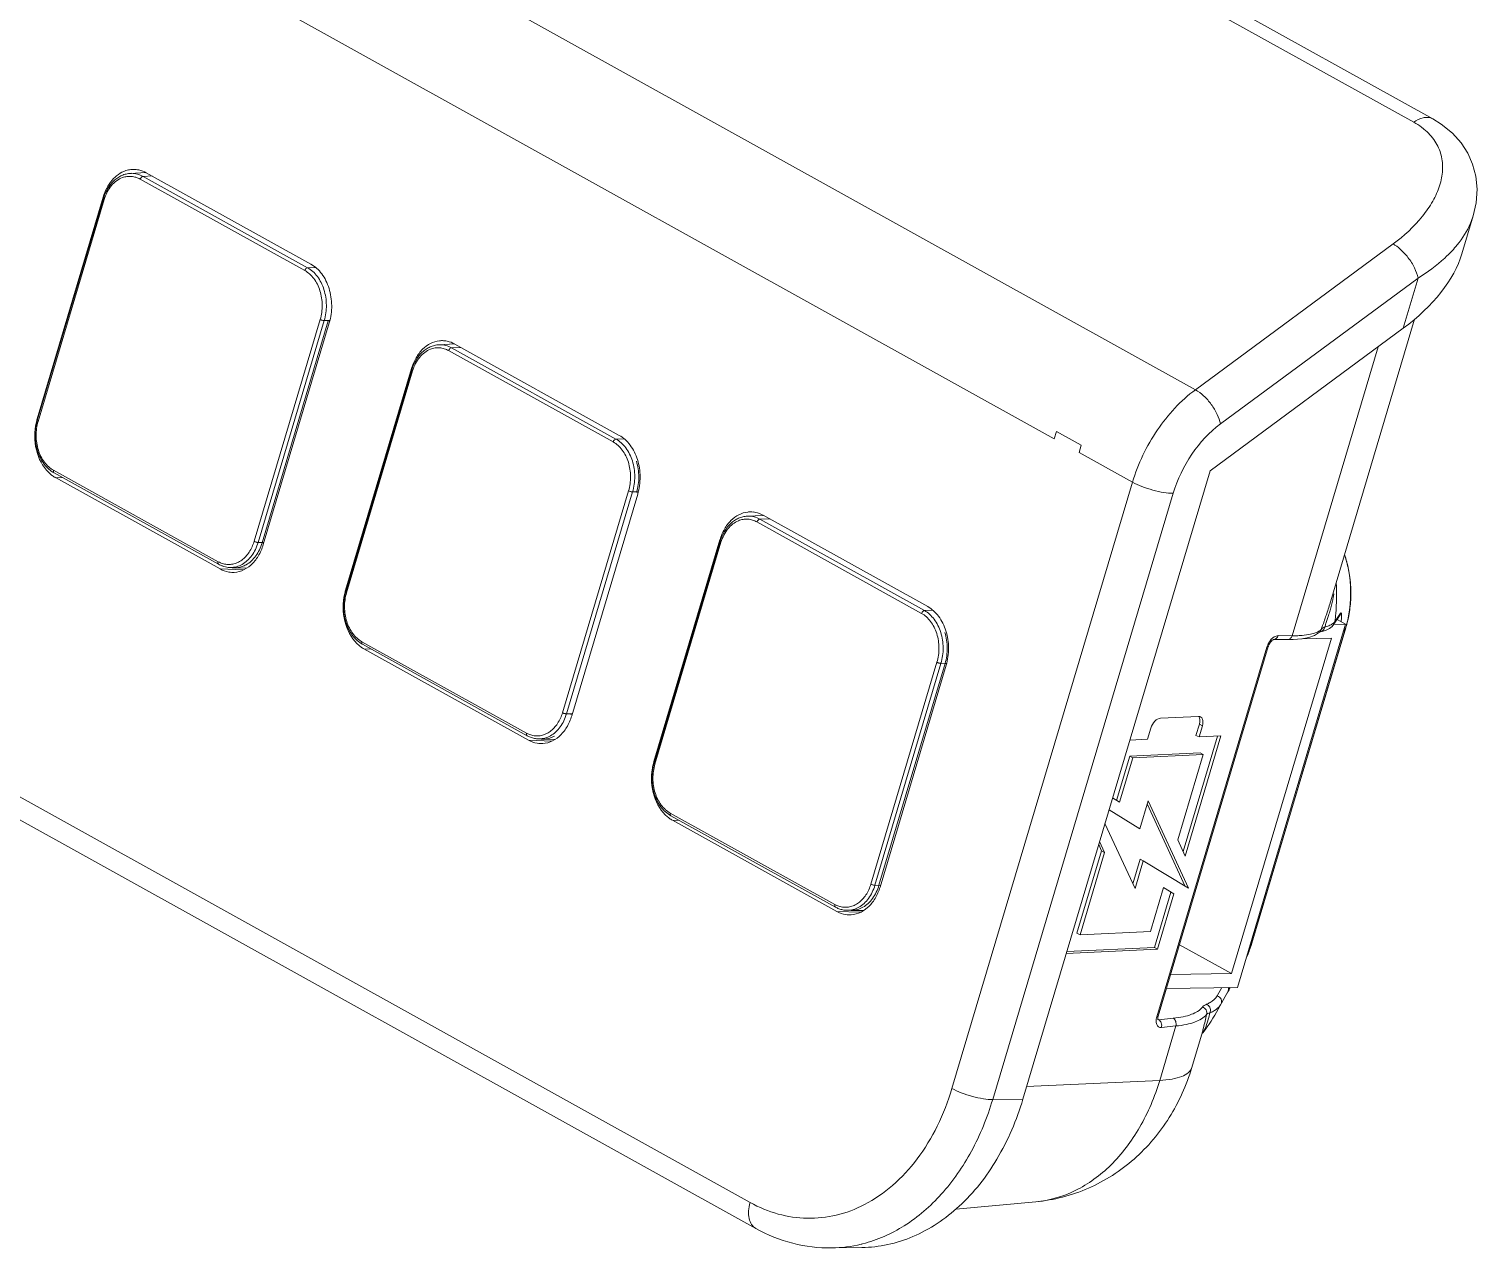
# Model space of a CAD drawing. Header units: millimetres. Extents: x -297 to 297, y -210 to 210.
# Drawn here: x 168.45 to 207.1, y -75.88 to -43.35 of the extents above; entities that cross this region are included whole.
import ezdxf

# ---------------------------------------------------------------- set-up
doc = ezdxf.new("R2010")
doc.units = ezdxf.units.MM
doc.layers.add('ASM0004_ASM_DXF_CONTINUOUS_LINE', color=7, linetype='Continuous', lineweight=18)
doc.layers.add('JCHT35K-ANJIDXF_CONTINUOUS_LINE', color=7, linetype='Continuous', lineweight=18)

msp = doc.modelspace()

# ---------------------------------------------------------------- linework, layer by layer
at = {"layer": 'ASM0004_ASM_DXF_CONTINUOUS_LINE', "color": 7, "linetype": 'Continuous'}
for p, q in [((199.587, -52.976), (121.093, -9.41)), ((121.498, -13.034), (195.82, -54.285)), ((175.639, -29.312), (205.417, -45.839)), ((205.924, -45.749), (176.145, -29.221)), ((187.701, -74.667), (116.892, -35.366)), ((117.042, -36.058), (187.851, -75.358)), ((175.972, -49.624), (171.58, -47.187)), ((170.427, -47.839), (168.664, -53.757)), ((170.427, -47.839), (170.447, -47.838)), ((206.698, -49.353), (207.002, -48.335)), ((204.863, -49.085), (199.587, -52.976)), ((205.531, -49.998), (200.254, -53.889)), ((205.531, -49.998), (205.132, -51.337)), ((174.672, -57.062), (176.436, -51.141)), ((174.702, -57.108), (176.465, -51.19)), ((176.476, -51.14), (176.436, -51.141)), ((199.977, -55.138), (205.132, -51.337)), ((203.172, -58.702), (205.439, -51.093)), ((184.205, -54.194), (179.814, -51.756)), ((204.464, -51.829), (202.166, -59.542)), ((178.66, -52.409), (176.897, -58.326)), ((178.66, -52.409), (178.681, -52.408)), ((168.682, -53.756), (168.664, -53.757)), ((195.82, -54.285), (195.879, -54.088)), ((195.879, -54.088), (196.537, -54.454)), ((196.537, -54.454), (196.479, -54.65)), ((196.479, -54.65), (197.906, -55.442)), ((194.981, -71.907), (199.977, -55.138)), ((169.156, -55.323), (169.36, -55.33)), ((169.156, -55.323), (173.548, -57.76)), ((197.906, -55.442), (193.086, -71.622)), ((182.935, -61.678), (184.698, -55.76)), ((184.71, -55.71), (184.67, -55.711)), ((194.174, -71.918), (198.994, -55.739)), ((192.439, -58.764), (188.048, -56.326)), ((174.672, -57.062), (174.702, -57.062)), ((186.894, -56.979), (185.131, -62.896)), ((186.894, -56.979), (186.914, -56.978)), ((174.174, -57.782), (173.548, -57.76)), ((174.258, -57.736), (173.927, -57.73)), ((176.916, -58.326), (176.897, -58.326)), ((203.284, -59.234), (203.437, -59.012)), ((203.31, -59.165), (203.336, -59.127)), ((203.336, -59.127), (203.463, -58.94)), ((203.597, -59.235), (203.37, -59.109)), ((200.71, -68.924), (203.597, -59.235)), ((203.599, -59.329), (201.087, -67.761)), ((203.606, -59.315), (201.093, -67.747)), ((202.876, -59.466), (202.904, -59.442)), ((202.904, -59.442), (202.904, -59.442)), ((202.928, -59.438), (202.966, -59.428)), ((203.283, -59.235), (203.284, -59.234)), ((203.283, -59.239), (203.597, -59.235)), ((203.542, -59.419), (203.599, -59.329)), ((203.599, -59.329), (203.606, -59.315)), ((177.39, -59.893), (177.584, -59.9)), ((177.39, -59.893), (181.781, -62.33)), ((201.494, -59.844), (198.555, -69.708)), ((198.593, -69.693), (201.532, -59.829)), ((203.218, -59.608), (200.551, -68.559)), ((201.679, -59.639), (201.677, -59.639)), ((202.05, -59.641), (201.677, -59.639)), ((202.166, -59.542), (201.793, -59.539)), ((202.436, -59.62), (203.218, -59.608)), ((191.139, -66.201), (192.903, -60.281)), ((192.943, -60.28), (192.903, -60.281)), ((191.169, -66.247), (192.932, -60.33)), ((182.906, -61.631), (182.936, -61.632)), ((199.671, -61.696), (198.652, -61.742)), ((198.398, -62.008), (198.309, -62.305)), ((200.173, -62.22), (199.256, -65.296)), ((199.313, -65.42), (200.268, -62.216)), ((199.691, -61.899), (199.601, -62.2)), ((199.682, -62.243), (199.601, -62.2)), ((199.682, -62.243), (199.771, -61.943)), ((200.268, -62.216), (199.682, -62.243)), ((199.691, -61.899), (199.771, -61.943)), ((182.408, -62.351), (181.781, -62.33)), ((182.492, -62.306), (182.161, -62.3)), ((198.309, -62.305), (197.836, -62.326)), ((185.149, -62.896), (185.131, -62.896)), ((197.833, -62.756), (197.482, -63.934)), ((197.562, -63.98), (197.913, -62.802)), ((199.716, -62.666), (197.833, -62.756)), ((197.913, -62.802), (197.833, -62.756)), ((197.913, -62.802), (199.794, -62.712)), ((199.794, -62.712), (199.115, -64.988)), ((199.794, -62.712), (199.716, -62.666)), ((197.377, -63.867), (197.562, -63.98)), ((198.323, -63.949), (198.102, -64.69)), ((198.299, -64.029), (199.314, -66.232)), ((199.398, -66.281), (198.323, -63.949)), ((185.624, -64.463), (185.809, -64.469)), ((185.624, -64.463), (190.015, -66.9)), ((197.172, -64.554), (197.975, -66.288)), ((198.102, -64.69), (197.282, -64.186)), ((197.081, -65.28), (196.425, -67.482)), ((196.507, -67.524), (197.162, -65.323)), ((197.005, -65.113), (197.081, -65.28)), ((197.162, -65.323), (197.03, -65.032)), ((197.162, -65.323), (197.081, -65.28)), ((199.115, -64.988), (199.313, -65.42)), ((198.115, -65.501), (197.918, -66.165)), ((197.975, -66.288), (198.195, -65.548)), ((198.195, -65.548), (198.115, -65.501)), ((198.195, -65.548), (199.398, -66.281)), ((191.139, -66.201), (191.17, -66.202)), ((198.736, -66.262), (198.385, -67.438)), ((198.931, -66.388), (198.493, -67.857)), ((198.573, -67.903), (199.012, -66.431)), ((199.012, -66.431), (198.736, -66.262)), ((199.012, -66.431), (198.931, -66.388)), ((190.725, -66.876), (190.394, -66.87)), ((190.642, -66.921), (190.015, -66.9)), ((196.507, -67.524), (196.425, -67.482)), ((198.385, -67.438), (196.507, -67.524)), ((196.139, -68.02), (198.573, -67.903)), ((198.493, -67.857), (196.154, -67.97)), ((198.573, -67.903), (198.493, -67.857)), ((200.551, -68.559), (199.161, -67.787)), ((201.087, -67.761), (201.03, -67.851)), ((201.093, -67.747), (201.087, -67.761)), ((200.551, -68.559), (198.924, -68.582)), ((198.814, -68.952), (200.71, -68.924)), ((200.171, -69.151), (200.295, -68.931)), ((200.518, -68.927), (200.197, -69.507)), ((200.452, -69.044), (200.269, -69.37)), ((200.197, -69.507), (200.269, -69.37)), ((198.583, -69.772), (198.607, -69.787)), ((198.593, -69.693), (198.593, -69.693)), ((198.607, -69.787), (198.993, -69.749)), ((199.064, -69.955), (198.632, -71.406)), ((198.678, -69.993), (199.064, -69.955)), ((199.488, -71.066), (199.773, -70.111)), ((198.632, -71.406), (195.081, -71.572)), ((194.981, -71.907), (194.174, -71.918)), ((195.326, -74.647), (193.187, -74.845)), ((189.875, -75.88), (190.683, -75.869))]:
    msp.add_line(p, q, dxfattribs=at)
for points in [[(207.001, -48.336), (207.079, -47.993), (207.104, -47.625), (207.071, -47.275), (206.987, -46.956), (206.855, -46.661), (206.678, -46.387), (206.447, -46.13), (206.145, -45.886), (205.924, -45.749)], [(202.049, -59.641), (202.2, -59.639), (202.428, -59.621), (202.613, -59.587), (202.761, -59.536), (202.876, -59.466)], [(202.897, -59.448), (202.901, -59.446), (202.922, -59.439), (202.928, -59.438)], [(202.966, -59.428), (203.075, -59.391), (203.163, -59.347), (203.233, -59.294), (203.283, -59.235)], [(201.532, -59.829), (201.534, -59.823), (201.549, -59.784), (201.569, -59.746), (201.592, -59.712), (201.616, -59.684), (201.639, -59.663), (201.658, -59.648), (201.667, -59.643)], [(201.667, -59.643), (201.673, -59.641), (201.679, -59.639)], [(198.587, -69.793), (198.586, -69.791), (198.583, -69.777), (198.582, -69.754), (198.586, -69.722), (198.593, -69.693)]]:
    msp.add_lwpolyline(points, dxfattribs=at)
for centre, radius, start, end in [((171.245, -47.772), 0.676, 96.3661, 108.2575), ((171.242, -47.755), 0.659, 93.8134, 96.3041), ((171.242, -47.753), 0.656, 84.1437, 93.8061), ((204.101, -47.101), 3.187, 317.1293, 320.8593), ((179.476, -52.325), 0.659, 93.8134, 96.3041), ((179.476, -52.322), 0.656, 84.1437, 93.8061), ((170.129, -54.19), 1.528, 164.9525, 170.5354), ((170.055, -54.171), 1.452, 163.4131, 164.9224), ((169.594, -54.553), 0.886, 230.4431, 233.7195), ((169.554, -54.609), 0.818, 233.6684, 240.8966), ((187.71, -56.895), 0.659, 93.8134, 96.3041), ((187.709, -56.892), 0.656, 84.1437, 93.8061), ((173.939, -57.097), 0.633, 259.5204, 268.9249), ((173.938, -57.142), 0.589, 269.1884, 270.1534), ((173.938, -57.137), 0.593, 270.1695, 278.448), ((178.364, -58.76), 1.53, 165.1178, 170.5334), ((178.291, -58.742), 1.454, 163.4139, 165.0908), ((197.395, -58.45), 5.958, 355.1693, 3.1253), ((196.287, -56.882), 7.173, 341.0553, 342.8355), ((197.257, -57.184), 6.158, 342.8516, 343.5217), ((197.97, -57.393), 5.415, 343.5039, 345.0055), ((197.485, -58.457), 5.868, 353.0726, 355.1601), ((203.311, -58.926), 0.153, 325.7268, 343.1706), ((203.31, -58.926), 0.154, 343.2359, 354.8114), ((201.921, -58.933), 1.57, 351.4889, 352.8441), ((200.583, -58.436), 3.146, 345.1474, 349.5009), ((200.618, -58.428), 3.116, 344.8546, 349.3584), ((202.694, -59.102), 0.372, 300.5856, 305.0517), ((202.789, -59.326), 0.163, 314.9989, 321.2527), ((180.559, -51.215), 23.826, 339.9656, 340.5294), ((203.227, -59.705), 0.439, 115.5745, 118.5984), ((202.872, -59.289), 0.166, 342.5341, 353.1497), ((193.927, -56.083), 9.665, 340.4993, 341.1147), ((200.708, -58.468), 3.017, 343.4138, 345.1319), ((200.707, -58.451), 3.025, 343.4118, 344.841), ((177.827, -59.123), 0.885, 230.4424, 233.8084), ((177.787, -59.179), 0.817, 233.7596, 240.8984), ((202.02, -60.003), 0.549, 160.4175, 163.23), ((202.03, -60.006), 0.56, 156.6783, 160.4249), ((202.007, -59.996), 0.535, 150.0665, 156.733), ((201.984, -59.984), 0.509, 142.9104, 149.9969), ((182.172, -61.67), 0.63, 262.5317, 268.9401), ((182.172, -61.711), 0.589, 269.1884, 270.1534), ((182.172, -61.71), 0.59, 270.1571, 274.8983), ((186.599, -63.33), 1.531, 165.283, 170.5314), ((186.526, -63.312), 1.456, 163.4147, 165.259), ((186.06, -63.694), 0.885, 230.4416, 233.8973), ((186.021, -63.749), 0.817, 233.8509, 240.9002), ((190.405, -66.281), 0.589, 269.1884, 270.2788), ((191.957, -64.32), 9.721, 330.9173, 331.7006), ((200.325, -68.976), 0.145, 331.6429, 343.6061), ((195.791, -67.072), 5.034, 322.582, 331.07), ((199.835, -69.538), 0.151, 333.1747, 344.4056), ((198.597, -69.742), 0.0461, 238.9914, 256.6065), ((189.82, -72.332), 3.548, 270.8895, 283.7902), ((189.806, -72.267), 3.616, 283.7686, 284.3595)]:
    msp.add_arc(centre, radius, start, end, dxfattribs=at)
for centre, major_axis, ratio, start_param, end_param in [((202.387, -49.813), (4.301, 1.586), 0.580106, 5.175495, 5.873221), ((198.575, -61.999), (0.13, 0.246), 0.580923, 0.328939, 1.90065), ((199.595, -61.952), (0.129, 0.245), 0.580923, 5.042242, 6.612124), ((199.516, -61.908), (0.128, 0.243), 0.580923, 5.042242, 5.99405)]:
    msp.add_ellipse(centre, major_axis=major_axis, ratio=ratio, start_param=start_param, end_param=end_param, dxfattribs=at)
for points, knots in [([(205.756, -45.708), (205.726, -45.709), (205.604, -45.725), (205.491, -45.785), (205.417, -45.839)], [0, 0, 0, 0, 354.752546, 1446.495187, 1446.495187, 1446.495187, 1446.495187]), ([(205.688, -46.022), (205.668, -46.006), (205.582, -45.938), (205.489, -45.879), (205.417, -45.839)], [0, 0, 0, 0, 351.98494, 1447.251921, 1447.251921, 1447.251921, 1447.251921]), ([(205.924, -45.749), (205.886, -45.728), (205.828, -45.711), (205.77, -45.708), (205.756, -45.708)], [0, 0, 0, 0, 1078.906209, 1447.65253, 1447.65253, 1447.65253, 1447.65253]), ([(204.863, -49.085), (205.152, -48.872), (205.545, -48.516), (205.93, -47.962), (206.119, -47.546), (206.203, -47.124), (206.167, -46.709), (205.995, -46.323), (205.8, -46.115), (205.688, -46.022)], [0, 0, 0, 0, 1237.650221, 1798.331581, 2317.824713, 2802.187864, 3265.195384, 3731.180948, 4231.198942, 4231.198942, 4231.198942, 4231.198942]), ([(170.427, -47.839), (170.475, -47.675), (170.62, -47.379), (170.891, -47.177), (171.033, -47.13)], [0, 0, 0, 0, 662.005466, 1238.474876, 1238.474876, 1238.474876, 1238.474876]), ([(171.309, -47.1), (171.332, -47.102), (171.427, -47.117), (171.518, -47.152), (171.58, -47.187)], [0, 0, 0, 0, 305.697616, 1242.292969, 1242.292969, 1242.292969, 1242.292969]), ([(207.001, -48.336), (206.981, -48.404), (206.879, -48.683), (206.716, -48.937), (206.573, -49.112)], [0, 0, 0, 0, 347.082568, 1465.065443, 1465.065443, 1465.065443, 1465.065443]), ([(204.863, -49.085), (204.932, -49.123), (205.077, -49.232), (205.274, -49.447), (205.439, -49.709), (205.512, -49.904), (205.531, -49.998)], [0, 0, 0, 0, 523.806634, 1205.076828, 1943.584113, 2584.833763, 2584.833763, 2584.833763, 2584.833763]), ([(206.437, -49.269), (206.375, -49.336), (206.099, -49.61), (205.783, -49.842), (205.531, -49.998)], [0, 0, 0, 0, 345.694938, 1463.959912, 1463.959912, 1463.959912, 1463.959912]), ([(175.972, -49.624), (176.085, -49.687), (176.293, -49.881), (176.482, -50.275), (176.551, -50.73), (176.509, -51.042), (176.465, -51.19)], [0, 0, 0, 0, 505.293551, 1070.393004, 1673.60032, 2276.059101, 2276.059101, 2276.059101, 2276.059101]), ([(178.66, -52.409), (178.689, -52.311), (178.766, -52.126), (178.939, -51.893), (179.155, -51.731), (179.322, -51.679), (179.403, -51.67)], [0, 0, 0, 0, 646.414021, 1247.411238, 1800.295283, 2318.460812, 2318.460812, 2318.460812, 2318.460812]), ([(179.543, -51.669), (179.566, -51.672), (179.66, -51.687), (179.751, -51.722), (179.814, -51.756)], [0, 0, 0, 0, 322.7367, 1311.536341, 1311.536341, 1311.536341, 1311.536341]), ([(199.587, -52.976), (199.19, -53.268), (198.498, -54.028), (198.053, -54.949), (197.906, -55.442)], [0, 0, 0, 0, 700.991886, 1433.530409, 1433.530409, 1433.530409, 1433.530409]), ([(200.254, -53.889), (200.237, -53.801), (200.17, -53.618), (200.017, -53.364), (199.821, -53.14), (199.666, -53.02), (199.587, -52.976)], [0, 0, 0, 0, 597.441654, 1275.008304, 1954.744499, 2557.782463, 2557.782463, 2557.782463, 2557.782463]), ([(169.03, -55.236), (168.858, -55.095), (168.608, -54.665), (168.581, -54.181), (168.622, -53.939)], [0, 0, 0, 0, 596.176056, 1256.510156, 1256.510156, 1256.510156, 1256.510156]), ([(200.254, -53.889), (199.957, -54.108), (199.437, -54.678), (199.104, -55.369), (198.994, -55.739)], [0, 0, 0, 0, 705.51516, 1442.720651, 1442.720651, 1442.720651, 1442.720651]), ([(184.205, -54.194), (184.319, -54.257), (184.526, -54.451), (184.715, -54.845), (184.784, -55.3), (184.742, -55.612), (184.698, -55.76)], [0, 0, 0, 0, 532.576023, 1128.187065, 1763.963541, 2398.951066, 2398.951066, 2398.951066, 2398.951066]), ([(184.67, -55.711), (184.709, -55.578), (184.747, -55.297), (184.704, -55.018), (184.663, -54.885)], [0, 0, 0, 0, 677.924433, 1356.996135, 1356.996135, 1356.996135, 1356.996135]), ([(197.906, -55.442), (197.987, -55.487), (198.166, -55.567), (198.447, -55.66), (198.728, -55.721), (198.911, -55.74), (198.994, -55.739)], [0, 0, 0, 0, 622.063774, 1320.045361, 1995.977818, 2555.677594, 2555.677594, 2555.677594, 2555.677594]), ([(186.894, -56.979), (186.923, -56.88), (187, -56.695), (187.173, -56.463), (187.388, -56.301), (187.555, -56.249), (187.637, -56.24)], [0, 0, 0, 0, 680.692267, 1313.559353, 1895.761907, 2441.404879, 2441.404879, 2441.404879, 2441.404879]), ([(187.776, -56.239), (187.8, -56.242), (187.894, -56.257), (187.985, -56.291), (188.048, -56.326)], [0, 0, 0, 0, 339.794868, 1380.857269, 1380.857269, 1380.857269, 1380.857269]), ([(174.702, -57.108), (174.669, -57.216), (174.583, -57.417), (174.386, -57.663), (174.138, -57.821), (173.951, -57.854), (173.862, -57.85)], [0, 0, 0, 0, 649.57915, 1247.807184, 1794.595541, 2310.567056, 2310.567056, 2310.567056, 2310.567056]), ([(174.244, -57.647), (174.294, -57.619), (174.389, -57.549), (174.508, -57.413), (174.606, -57.248), (174.653, -57.126), (174.672, -57.062)], [0, 0, 0, 0, 529.602773, 1091.682629, 1687.100424, 2311.894918, 2311.894918, 2311.894918, 2311.894918]), ([(203.567, -57.379), (203.61, -57.507), (203.748, -58.038), (203.751, -58.603), (203.676, -59.009)], [0, 0, 0, 0, 366.793628, 1482.85652, 1482.85652, 1482.85652, 1482.85652]), ([(203.681, -59.003), (203.706, -58.868), (203.773, -58.325), (203.7, -57.764), (203.568, -57.377)], [0, 0, 0, 0, 373.555442, 1485.802, 1485.802, 1485.802, 1485.802]), ([(173.862, -57.85), (173.835, -57.849), (173.726, -57.838), (173.62, -57.8), (173.548, -57.76)], [0, 0, 0, 0, 320.292631, 1301.509576, 1301.509576, 1301.509576, 1301.509576]), ([(174.025, -57.724), (174.063, -57.718), (174.139, -57.699), (174.21, -57.667), (174.244, -57.647)], [0, 0, 0, 0, 643.274934, 1303.351903, 1303.351903, 1303.351903, 1303.351903]), ([(177.263, -59.806), (177.092, -59.665), (176.842, -59.235), (176.815, -58.751), (176.855, -58.509)], [0, 0, 0, 0, 629.161664, 1326.031149, 1326.031149, 1326.031149, 1326.031149]), ([(203.022, -59.157), (203.036, -59.118), (203.088, -58.967), (203.138, -58.815), (203.172, -58.701)], [0, 0, 0, 0, 379.219188, 1484.960456, 1484.960456, 1484.960456, 1484.960456]), ([(203.282, -58.42), (203.277, -58.451), (203.254, -58.576), (203.225, -58.701), (203.2, -58.794)], [0, 0, 0, 0, 362.981883, 1484.025448, 1484.025448, 1484.025448, 1484.025448]), ([(192.439, -58.764), (192.552, -58.827), (192.76, -59.021), (192.949, -59.415), (193.018, -59.87), (192.976, -60.182), (192.932, -60.33)], [0, 0, 0, 0, 559.885495, 1186.038325, 1854.416193, 2521.964656, 2521.964656, 2521.964656, 2521.964656]), ([(203.485, -58.955), (203.484, -58.95), (203.482, -58.942), (203.477, -58.931), (203.468, -58.932), (203.465, -58.937), (203.463, -58.94)], [0, 0, 0, 0, 1032.651413, 1609.870739, 2003.058753, 2637.363609, 2637.363609, 2637.363609, 2637.363609]), ([(203.479, -59.129), (203.483, -59.094), (203.488, -59.036), (203.489, -58.977), (203.485, -58.955)], [0, 0, 0, 0, 907.311773, 1487.632071, 1487.632071, 1487.632071, 1487.632071]), ([(192.903, -60.281), (192.943, -60.148), (192.98, -59.867), (192.938, -59.588), (192.896, -59.455)], [0, 0, 0, 0, 712.589449, 1426.384831, 1426.384831, 1426.384831, 1426.384831]), ([(202.353, -59.538), (202.381, -59.537), (202.484, -59.53), (202.587, -59.517), (202.661, -59.501)], [0, 0, 0, 0, 409.307469, 1483.501877, 1483.501877, 1483.501877, 1483.501877]), ([(202.661, -59.501), (202.683, -59.497), (202.759, -59.478), (202.835, -59.451), (202.883, -59.422)], [0, 0, 0, 0, 425.272553, 1485.031627, 1485.031627, 1485.031627, 1485.031627]), ([(202.943, -59.377), (202.947, -59.372), (202.969, -59.349), (202.995, -59.331), (203.017, -59.32)], [0, 0, 0, 0, 332.281123, 1485.95343, 1485.95343, 1485.95343, 1485.95343]), ([(203.037, -59.309), (203.054, -59.305), (203.112, -59.29), (203.17, -59.269), (203.208, -59.249)], [0, 0, 0, 0, 416.560957, 1486.450224, 1486.450224, 1486.450224, 1486.450224]), ([(203.208, -59.249), (203.216, -59.245), (203.243, -59.23), (203.268, -59.211), (203.284, -59.195)], [0, 0, 0, 0, 401.896069, 1487.073822, 1487.073822, 1487.073822, 1487.073822]), ([(203.283, -59.234), (203.287, -59.228), (203.3, -59.207), (203.308, -59.183), (203.31, -59.165)], [0, 0, 0, 0, 391.632751, 1487.349624, 1487.349624, 1487.349624, 1487.349624]), ([(201.494, -59.844), (201.499, -59.844), (201.512, -59.843), (201.529, -59.838), (201.532, -59.829)], [0, 0, 0, 0, 498.131627, 1479.111786, 1479.111786, 1479.111786, 1479.111786]), ([(201.793, -59.539), (201.775, -59.54), (201.688, -59.556), (201.62, -59.622), (201.578, -59.677)], [0, 0, 0, 0, 306.825047, 1479.009054, 1479.009054, 1479.009054, 1479.009054]), ([(201.677, -59.638), (201.702, -59.638), (201.756, -59.615), (201.784, -59.566), (201.793, -59.539)], [0, 0, 0, 0, 702.562383, 1479.433874, 1479.433874, 1479.433874, 1479.433874]), ([(202.166, -59.542), (202.158, -59.569), (202.13, -59.618), (202.075, -59.641), (202.05, -59.641)], [0, 0, 0, 0, 778.173945, 1481.616883, 1481.616883, 1481.616883, 1481.616883]), ([(202.166, -59.542), (202.182, -59.542), (202.245, -59.542), (202.307, -59.54), (202.353, -59.538)], [0, 0, 0, 0, 386.16257, 1482.197645, 1482.197645, 1482.197645, 1482.197645]), ([(182.935, -61.678), (182.903, -61.786), (182.817, -61.987), (182.62, -62.233), (182.372, -62.391), (182.185, -62.423), (182.095, -62.42)], [0, 0, 0, 0, 684.247634, 1314.403508, 1890.374334, 2433.883602, 2433.883602, 2433.883602, 2433.883602]), ([(182.222, -62.298), (182.266, -62.294), (182.355, -62.276), (182.438, -62.239), (182.478, -62.217)], [0, 0, 0, 0, 676.867965, 1372.784678, 1372.784678, 1372.784678, 1372.784678]), ([(182.095, -62.42), (182.068, -62.419), (181.959, -62.408), (181.853, -62.37), (181.781, -62.33)], [0, 0, 0, 0, 337.410832, 1371.069411, 1371.069411, 1371.069411, 1371.069411]), ([(185.497, -64.376), (185.326, -64.235), (185.075, -63.805), (185.048, -63.321), (185.089, -63.079)], [0, 0, 0, 0, 662.170799, 1395.601728, 1395.601728, 1395.601728, 1395.601728]), ([(191.169, -66.247), (191.137, -66.355), (191.051, -66.557), (190.853, -66.803), (190.606, -66.961), (190.418, -66.993), (190.329, -66.99)], [0, 0, 0, 0, 718.938529, 1381.042881, 1986.215041, 2557.279863, 2557.279863, 2557.279863, 2557.279863]), ([(190.712, -66.787), (190.761, -66.759), (190.856, -66.689), (190.976, -66.553), (191.073, -66.388), (191.12, -66.265), (191.139, -66.201)], [0, 0, 0, 0, 586.113833, 1208.170204, 1867.121826, 2558.584776, 2558.584776, 2558.584776, 2558.584776]), ([(190.408, -66.87), (190.46, -66.87), (190.566, -66.855), (190.665, -66.813), (190.712, -66.787)], [0, 0, 0, 0, 710.666116, 1442.221192, 1442.221192, 1442.221192, 1442.221192]), ([(190.329, -66.99), (190.302, -66.989), (190.193, -66.978), (190.087, -66.94), (190.015, -66.9)], [0, 0, 0, 0, 354.539932, 1440.673532, 1440.673532, 1440.673532, 1440.673532]), ([(200.943, -68.145), (200.988, -68.049), (201.04, -67.917), (201.083, -67.781), (201.093, -67.747)], [0, 0, 0, 0, 1129.787323, 1510.006065, 1510.006065, 1510.006065, 1510.006065]), ([(201.087, -67.761), (201.078, -67.793), (201.038, -67.916), (200.991, -68.037), (200.951, -68.125)], [0, 0, 0, 0, 381.766802, 1510.095872, 1510.095872, 1510.095872, 1510.095872]), ([(199.885, -69.376), (199.918, -69.362), (200.028, -69.31), (200.129, -69.227), (200.171, -69.151)], [0, 0, 0, 0, 440.018242, 1510.118981, 1510.118981, 1510.118981, 1510.118981]), ([(200.269, -69.37), (200.289, -69.332), (200.29, -69.23), (200.214, -69.165), (200.171, -69.151)], [0, 0, 0, 0, 740.947861, 1511.311469, 1511.311469, 1511.311469, 1511.311469]), ([(200.462, -68.928), (200.465, -68.935), (200.472, -68.964), (200.47, -68.996), (200.464, -69.017)], [0, 0, 0, 0, 398.755543, 1511.509876, 1511.509876, 1511.509876, 1511.509876]), ([(198.993, -69.749), (199.083, -69.74), (199.25, -69.716), (199.523, -69.641), (199.705, -69.542), (199.777, -69.45)], [0, 0, 0, 0, 654.187805, 1210.482132, 2052.599085, 2052.599085, 2052.599085, 2052.599085]), ([(199.777, -69.45), (199.783, -69.443), (199.814, -69.411), (199.854, -69.389), (199.885, -69.376)], [0, 0, 0, 0, 333.841249, 1509.57702, 1509.57702, 1509.57702, 1509.57702]), ([(199.777, -69.45), (199.815, -69.463), (199.884, -69.519), (199.895, -69.608), (199.884, -69.646)], [0, 0, 0, 0, 766.340069, 1510.084124, 1510.084124, 1510.084124, 1510.084124]), ([(199.885, -69.376), (199.921, -69.391), (199.982, -69.452), (199.991, -69.539), (199.98, -69.578)], [0, 0, 0, 0, 736.881789, 1510.387082, 1510.387082, 1510.387082, 1510.387082]), ([(200.269, -69.37), (200.26, -69.387), (200.216, -69.454), (200.152, -69.506), (200.1, -69.539)], [0, 0, 0, 0, 350.947486, 1511.898082, 1511.898082, 1511.898082, 1511.898082]), ([(198.542, -69.769), (198.54, -69.783), (198.534, -69.833), (198.54, -69.886), (198.555, -69.919)], [0, 0, 0, 0, 421.511757, 1503.539764, 1503.539764, 1503.539764, 1503.539764]), ([(198.593, -69.693), (198.592, -69.695), (198.583, -69.707), (198.567, -69.708), (198.555, -69.708)], [0, 0, 0, 0, 264.250001, 1503.361227, 1503.361227, 1503.361227, 1503.361227]), ([(198.555, -69.919), (198.565, -69.943), (198.598, -69.988), (198.653, -69.996), (198.678, -69.993)], [0, 0, 0, 0, 760.956227, 1504.557845, 1504.557845, 1504.557845, 1504.557845]), ([(198.678, -69.993), (198.689, -69.955), (198.687, -69.874), (198.639, -69.805), (198.607, -69.787)], [0, 0, 0, 0, 786.741756, 1504.457772, 1504.457772, 1504.457772, 1504.457772]), ([(198.993, -69.749), (199.024, -69.767), (199.072, -69.836), (199.074, -69.917), (199.064, -69.955)], [0, 0, 0, 0, 718.71092, 1506.543263, 1506.543263, 1506.543263, 1506.543263]), ([(199.884, -69.646), (199.808, -69.742), (199.618, -69.844), (199.333, -69.922), (199.158, -69.946), (199.064, -69.955)], [0, 0, 0, 0, 841.54568, 1398.586215, 2054.134184, 2054.134184, 2054.134184, 2054.134184]), ([(199.772, -70.112), (199.783, -70.078), (199.825, -69.924), (199.858, -69.767), (199.884, -69.646)], [0, 0, 0, 0, 340.961592, 1511.765429, 1511.765429, 1511.765429, 1511.765429]), ([(199.97, -69.606), (199.957, -69.661), (199.915, -69.846), (199.852, -70.032), (199.778, -70.143)], [0, 0, 0, 0, 452.409294, 1511.325544, 1511.325544, 1511.325544, 1511.325544]), ([(199.97, -69.606), (199.961, -69.608), (199.93, -69.616), (199.9, -69.63), (199.884, -69.646)], [0, 0, 0, 0, 446.880025, 1511.124028, 1511.124028, 1511.124028, 1511.124028]), ([(199.488, -71.066), (199.349, -71.533), (198.948, -72.433), (197.999, -73.56), (196.76, -74.355), (195.807, -74.602), (195.326, -74.647)], [0, 0, 0, 0, 672.718578, 1341.265279, 2008.008651, 2674.398792, 2674.398792, 2674.398792, 2674.398792]), ([(199.488, -71.066), (199.473, -71.117), (199.397, -71.221), (199.207, -71.318), (198.945, -71.382), (198.744, -71.401), (198.632, -71.406)], [0, 0, 0, 0, 442.036063, 1006.344557, 1749.917272, 2683.191406, 2683.191406, 2683.191406, 2683.191406]), ([(198.632, -71.406), (198.502, -71.842), (198.16, -72.661), (197.392, -73.686), (196.431, -74.396), (195.689, -74.613), (195.326, -74.647)], [0, 0, 0, 0, 745.487892, 1437.430193, 2073.769826, 2670.483691, 2670.483691, 2670.483691, 2670.483691]), ([(190.749, -74.723), (191.018, -74.584), (191.538, -74.225), (192.196, -73.506), (192.729, -72.625), (192.983, -71.966), (193.086, -71.622)], [0, 0, 0, 0, 598.006412, 1233.693235, 1909.016207, 2619.278804, 2619.278804, 2619.278804, 2619.278804]), ([(194.174, -71.918), (194.091, -71.92), (193.907, -71.901), (193.627, -71.839), (193.346, -71.746), (193.167, -71.666), (193.086, -71.621)], [0, 0, 0, 0, 575.288449, 1270.097967, 1988.019005, 2627.911058, 2627.911058, 2627.911058, 2627.911058]), ([(194.981, -71.907), (194.815, -72.464), (194.373, -73.507), (193.37, -74.795), (192.298, -75.518), (191.38, -75.812), (190.914, -75.865), (190.683, -75.869)], [0, 0, 0, 0, 884.915808, 1702.368867, 2451.300249, 2808.306784, 3159.276731, 3159.276731, 3159.276731, 3159.276731]), ([(190.702, -75.769), (191.094, -75.669), (191.874, -75.322), (192.868, -74.456), (193.667, -73.296), (194.031, -72.395), (194.174, -71.918)], [0, 0, 0, 0, 590.921146, 1222.646397, 1903.656901, 2630.21184, 2630.21184, 2630.21184, 2630.21184]), ([(187.701, -74.667), (187.679, -74.739), (187.652, -74.881), (187.661, -75.084), (187.724, -75.254), (187.806, -75.333), (187.851, -75.358)], [0, 0, 0, 0, 775.941211, 1466.187745, 2061.074574, 2589.175591, 2589.175591, 2589.175591, 2589.175591]), ([(187.701, -74.667), (187.937, -74.797), (188.432, -75.004), (189.222, -75.122), (190.014, -75.034), (190.512, -74.846), (190.749, -74.723)], [0, 0, 0, 0, 662.096599, 1304.330397, 1943.945771, 2599.379928, 2599.379928, 2599.379928, 2599.379928]), ([(187.851, -75.358), (188.161, -75.53), (188.82, -75.799), (189.527, -75.885), (189.875, -75.88)], [0, 0, 0, 0, 741.100117, 1469.125461, 1469.125461, 1469.125461, 1469.125461])]:
    msp.add_open_spline(points, degree=3, knots=knots, dxfattribs=at)
for points in [[(202.908, -59.407), (202.92, -59.398), (202.932, -59.388), (202.943, -59.378)], [(202.943, -59.377), (202.937, -59.396), (202.928, -59.413), (202.916, -59.428)], [(203.031, -59.339), (203.017, -59.384), (202.974, -59.427), (202.928, -59.438)], [(203.284, -59.195), (203.293, -59.186), (203.302, -59.176), (203.31, -59.165)], [(200.038, -69.574), (200.016, -69.585), (199.993, -69.596), (199.97, -69.606)], [(200.1, -69.539), (200.08, -69.552), (200.059, -69.563), (200.038, -69.574)], [(198.555, -69.708), (198.55, -69.728), (198.545, -69.748), (198.542, -69.769)], [(198.587, -69.786), (198.593, -69.788), (198.601, -69.788), (198.607, -69.787)]]:
    msp.add_open_spline(points, degree=3, dxfattribs=at)
at = {"layer": 'JCHT35K-ANJIDXF_CONTINUOUS_LINE', "color": 7, "linetype": 'Continuous'}
for p, q in [((171.569, -47.182), (171.159, -47.202)), ((171.418, -47.357), (175.811, -49.796)), ((171.732, -47.271), (171.493, -47.283)), ((175.886, -49.721), (171.493, -47.283)), ((170.434, -47.877), (168.67, -53.798)), ((168.692, -53.821), (170.457, -47.9)), ((175.886, -49.721), (176.102, -49.715)), ((176.222, -51.101), (174.458, -57.021)), ((174.566, -57.051), (176.329, -51.131)), ((176.479, -51.126), (176.329, -51.131)), ((179.812, -51.755), (179.391, -51.776)), ((179.65, -51.931), (184.043, -54.37)), ((179.973, -51.845), (179.725, -51.857)), ((184.118, -54.295), (179.725, -51.857)), ((178.666, -52.451), (176.902, -58.372)), ((176.925, -58.395), (178.689, -52.474)), ((184.118, -54.295), (184.34, -54.289)), ((173.496, -57.565), (169.103, -55.127)), ((169.118, -55.196), (173.511, -57.634)), ((184.454, -55.675), (182.69, -61.595)), ((182.798, -61.625), (184.562, -55.705)), ((184.712, -55.7), (184.562, -55.705)), ((188.048, -56.329), (187.624, -56.35)), ((188.213, -56.418), (187.957, -56.431)), ((192.351, -58.869), (187.957, -56.431)), ((187.882, -56.505), (192.276, -58.944)), ((174.566, -57.051), (174.703, -57.054)), ((186.898, -57.025), (185.134, -62.946)), ((185.157, -62.969), (186.921, -57.048)), ((173.927, -57.721), (173.821, -57.719)), ((192.351, -58.869), (192.578, -58.863)), ((181.729, -62.139), (177.335, -59.701)), ((177.35, -59.77), (181.744, -62.208)), ((192.686, -60.249), (190.923, -66.169)), ((191.03, -66.199), (192.794, -60.279)), ((192.945, -60.274), (192.794, -60.279)), ((182.798, -61.625), (182.936, -61.628)), ((182.161, -62.295), (182.053, -62.293)), ((189.961, -66.713), (185.568, -64.275)), ((185.583, -64.344), (189.976, -66.782)), ((191.03, -66.199), (191.17, -66.202)), ((190.394, -66.869), (190.285, -66.867))]:
    msp.add_line(p, q, dxfattribs=at)
for centre, radius, start, end in [((171.188, -47.792), 0.59, 90.1567, 92.4659), ((179.42, -52.366), 0.59, 90.1567, 92.4659), ((169.133, -55.169), 0.0306, 234.9183, 241.0633), ((187.652, -56.94), 0.59, 90.1567, 92.4659), ((173.852, -57.022), 0.701, 240.8874, 249.2954), ((173.844, -57.044), 0.677, 249.3211, 250.0637), ((173.832, -57.131), 0.589, 269.1884, 270.1534), ((177.365, -59.743), 0.0306, 234.9183, 241.0633), ((182.085, -61.596), 0.701, 240.8881, 249.2596), ((182.064, -61.705), 0.589, 269.1884, 270.1534), ((185.598, -64.317), 0.0306, 234.9183, 241.0633), ((190.317, -66.17), 0.701, 240.8888, 249.2239), ((190.247, -66.219), 0.57, 254.1152, 255.0931), ((190.296, -66.279), 0.589, 269.1884, 270.1534)]:
    msp.add_arc(centre, radius, start, end, dxfattribs=at)
for points, knots in [([(170.434, -47.877), (170.461, -47.785), (170.534, -47.611), (170.677, -47.427), (170.813, -47.317), (170.923, -47.256), (171.039, -47.216), (171.12, -47.204), (171.16, -47.202)], [0, 0, 0, 0, 863.145616, 1671.51413, 2056.107542, 2429.164356, 2793.679857, 3153.369108, 3153.369108, 3153.369108, 3153.369108]), ([(170.944, -47.316), (170.889, -47.336), (170.779, -47.396), (170.641, -47.529), (170.529, -47.7), (170.477, -47.831), (170.457, -47.9)], [0, 0, 0, 0, 496.572811, 1026.683039, 1594.561673, 2196.728041, 2196.728041, 2196.728041, 2196.728041]), ([(171.418, -47.357), (171.381, -47.337), (171.305, -47.304), (171.184, -47.28), (171.062, -47.282), (170.982, -47.302), (170.944, -47.316)], [0, 0, 0, 0, 563.672788, 1111.142568, 1653.08486, 2201.417169, 2201.417169, 2201.417169, 2201.417169]), ([(171.493, -47.283), (171.445, -47.256), (171.346, -47.215), (171.239, -47.201), (171.186, -47.201)], [0, 0, 0, 0, 630.746211, 1242.123177, 1242.123177, 1242.123177, 1242.123177]), ([(171.418, -47.357), (171.421, -47.348), (171.429, -47.329), (171.451, -47.299), (171.476, -47.283), (171.493, -47.283)], [0, 0, 0, 0, 471.377974, 937.519326, 1699.112183, 1699.112183, 1699.112183, 1699.112183]), ([(170.434, -47.877), (170.433, -47.88), (170.438, -47.888), (170.446, -47.894), (170.453, -47.898), (170.457, -47.9)], [0, 0, 0, 0, 572.450333, 1067.07184, 1693.675477, 1693.675477, 1693.675477, 1693.675477]), ([(175.886, -49.721), (175.87, -49.722), (175.844, -49.738), (175.822, -49.767), (175.814, -49.786), (175.811, -49.796)], [0, 0, 0, 0, 783.921753, 1263.720997, 1748.904647, 1748.904647, 1748.904647, 1748.904647]), ([(176.222, -51.101), (176.24, -51.04), (176.267, -50.913), (176.284, -50.655), (176.245, -50.397), (176.152, -50.163), (176.059, -50.011), (175.946, -49.886), (175.857, -49.821), (175.811, -49.796)], [0, 0, 0, 0, 490.233435, 989.397947, 1977.612541, 2453.058366, 2906.636334, 3335.100832, 3738.787896, 3738.787896, 3738.787896, 3738.787896]), ([(176.322, -50.304), (176.302, -50.24), (176.253, -50.118), (176.153, -49.954), (176.032, -49.818), (175.936, -49.749), (175.886, -49.721)], [0, 0, 0, 0, 614.235946, 1200.117976, 1753.409363, 2274.523991, 2274.523991, 2274.523991, 2274.523991]), ([(176.329, -51.131), (176.369, -50.997), (176.407, -50.717), (176.364, -50.437), (176.322, -50.304)], [0, 0, 0, 0, 642.946407, 1286.98089, 1286.98089, 1286.98089, 1286.98089]), ([(176.222, -51.101), (176.23, -51.105), (176.247, -51.113), (176.275, -51.123), (176.303, -51.129), (176.321, -51.131), (176.329, -51.131)], [0, 0, 0, 0, 554.200099, 1176.334346, 1780.753396, 2285.028688, 2285.028688, 2285.028688, 2285.028688]), ([(178.666, -52.451), (178.694, -52.359), (178.767, -52.185), (178.909, -52.001), (179.046, -51.891), (179.155, -51.83), (179.271, -51.79), (179.352, -51.778), (179.392, -51.776)], [0, 0, 0, 0, 911.425106, 1765.009188, 2171.114583, 2565.038088, 2949.942527, 3329.750763, 3329.750763, 3329.750763, 3329.750763]), ([(179.725, -51.857), (179.678, -51.83), (179.578, -51.789), (179.471, -51.775), (179.419, -51.775)], [0, 0, 0, 0, 665.91469, 1311.380166, 1311.380166, 1311.380166, 1311.380166]), ([(179.166, -51.894), (179.111, -51.915), (179.005, -51.976), (178.869, -52.108), (178.76, -52.277), (178.709, -52.406), (178.689, -52.474)], [0, 0, 0, 0, 525.039711, 1085.285824, 1684.701682, 2319.556857, 2319.556857, 2319.556857, 2319.556857]), ([(179.65, -51.931), (179.613, -51.911), (179.535, -51.877), (179.411, -51.853), (179.286, -51.857), (179.205, -51.879), (179.166, -51.894)], [0, 0, 0, 0, 594.740936, 1172.211681, 1744.308348, 2324.145778, 2324.145778, 2324.145778, 2324.145778]), ([(179.65, -51.931), (179.653, -51.922), (179.661, -51.903), (179.683, -51.873), (179.709, -51.857), (179.725, -51.857)], [0, 0, 0, 0, 497.34122, 989.157387, 1792.698369, 1792.698369, 1792.698369, 1792.698369]), ([(178.666, -52.451), (178.665, -52.454), (178.67, -52.462), (178.679, -52.468), (178.685, -52.472), (178.689, -52.474)], [0, 0, 0, 0, 604.096364, 1126.061392, 1787.304747, 1787.304747, 1787.304747, 1787.304747]), ([(169.118, -55.196), (169.067, -55.168), (168.97, -55.097), (168.847, -54.961), (168.746, -54.797), (168.646, -54.548), (168.593, -54.206), (168.63, -53.929), (168.67, -53.798)], [0, 0, 0, 0, 355.126379, 727.282539, 1117.379062, 1523.581803, 2363.92443, 3203.368751, 3203.368751, 3203.368751, 3203.368751]), ([(168.692, -53.821), (168.674, -53.883), (168.647, -54.01), (168.63, -54.268), (168.669, -54.526), (168.762, -54.759), (168.855, -54.911), (168.968, -55.037), (169.057, -55.101), (169.103, -55.127)], [0, 0, 0, 0, 478.804415, 966.33167, 1931.507288, 2395.868575, 2838.871771, 3257.346964, 3651.622536, 3651.622536, 3651.622536, 3651.622536]), ([(168.692, -53.821), (168.689, -53.819), (168.682, -53.815), (168.674, -53.809), (168.669, -53.801), (168.67, -53.798)], [0, 0, 0, 0, 627.618259, 1124.804257, 1710.052139, 1710.052139, 1710.052139, 1710.052139]), ([(184.118, -54.295), (184.102, -54.296), (184.077, -54.312), (184.055, -54.341), (184.046, -54.36), (184.043, -54.37)], [0, 0, 0, 0, 825.896907, 1331.38704, 1842.549887, 1842.549887, 1842.549887, 1842.549887]), ([(184.454, -55.675), (184.472, -55.614), (184.5, -55.487), (184.516, -55.229), (184.477, -54.971), (184.384, -54.737), (184.291, -54.585), (184.178, -54.46), (184.09, -54.395), (184.043, -54.37)], [0, 0, 0, 0, 516.571751, 1042.554411, 2083.861891, 2584.851552, 3062.798482, 3514.282694, 3939.658277, 3939.658277, 3939.658277, 3939.658277]), ([(184.555, -54.878), (184.535, -54.814), (184.486, -54.692), (184.386, -54.528), (184.264, -54.392), (184.168, -54.323), (184.118, -54.295)], [0, 0, 0, 0, 647.421593, 1264.957379, 1848.14173, 2397.410891, 2397.410891, 2397.410891, 2397.410891]), ([(184.562, -55.705), (184.601, -55.571), (184.639, -55.291), (184.597, -55.011), (184.555, -54.878)], [0, 0, 0, 0, 677.58291, 1356.312511, 1356.312511, 1356.312511, 1356.312511]), ([(169.115, -55.194), (169.111, -55.191), (169.104, -55.183), (169.099, -55.166), (169.098, -55.147), (169.101, -55.133), (169.103, -55.127)], [0, 0, 0, 0, 458.450832, 976.84885, 1573.930607, 2238.063405, 2238.063405, 2238.063405, 2238.063405]), ([(184.454, -55.675), (184.462, -55.679), (184.48, -55.687), (184.508, -55.697), (184.535, -55.703), (184.554, -55.705), (184.562, -55.705)], [0, 0, 0, 0, 584.019302, 1239.628006, 1876.568332, 2407.976581, 2407.976581, 2407.976581, 2407.976581]), ([(186.898, -57.025), (186.926, -56.933), (186.999, -56.759), (187.142, -56.575), (187.278, -56.465), (187.388, -56.404), (187.504, -56.364), (187.584, -56.352), (187.624, -56.35)], [0, 0, 0, 0, 959.757275, 1858.606262, 2286.247113, 2701.060077, 3106.375701, 3506.324874, 3506.324874, 3506.324874, 3506.324874]), ([(187.882, -56.505), (187.844, -56.484), (187.765, -56.45), (187.638, -56.426), (187.51, -56.433), (187.427, -56.456), (187.388, -56.472)], [0, 0, 0, 0, 625.773267, 1233.206711, 1835.494998, 2447.011512, 2447.011512, 2447.011512, 2447.011512]), ([(187.957, -56.431), (187.91, -56.404), (187.81, -56.363), (187.703, -56.349), (187.651, -56.349)], [0, 0, 0, 0, 701.122522, 1380.714652, 1380.714652, 1380.714652, 1380.714652]), ([(187.882, -56.505), (187.885, -56.496), (187.894, -56.477), (187.916, -56.448), (187.941, -56.431), (187.957, -56.431)], [0, 0, 0, 0, 523.334226, 1040.854638, 1886.39183, 1886.39183, 1886.39183, 1886.39183]), ([(187.388, -56.472), (187.334, -56.494), (187.23, -56.555), (187.098, -56.687), (186.991, -56.854), (186.941, -56.981), (186.921, -57.048)], [0, 0, 0, 0, 553.641205, 1144.101273, 1775.053253, 2442.521074, 2442.521074, 2442.521074, 2442.521074]), ([(173.636, -57.622), (173.677, -57.632), (173.762, -57.645), (173.89, -57.634), (174.015, -57.593), (174.132, -57.524), (174.238, -57.428), (174.363, -57.268), (174.427, -57.123), (174.458, -57.021)], [0, 0, 0, 0, 428.622203, 855.246962, 1290.058973, 1741.771961, 2216.331526, 2716.373688, 3785.620679, 3785.620679, 3785.620679, 3785.620679]), ([(174.138, -57.637), (174.187, -57.609), (174.282, -57.539), (174.402, -57.402), (174.5, -57.237), (174.547, -57.115), (174.566, -57.051)], [0, 0, 0, 0, 529.321781, 1091.103414, 1686.205296, 2310.668292, 2310.668292, 2310.668292, 2310.668292]), ([(174.566, -57.051), (174.557, -57.051), (174.539, -57.049), (174.511, -57.043), (174.484, -57.034), (174.466, -57.026), (174.458, -57.021)], [0, 0, 0, 0, 509.865276, 1121.027164, 1750.12552, 2310.44101, 2310.44101, 2310.44101, 2310.44101]), ([(186.898, -57.025), (186.897, -57.028), (186.903, -57.036), (186.911, -57.042), (186.918, -57.046), (186.921, -57.048)], [0, 0, 0, 0, 635.777336, 1185.116075, 1881.037394, 1881.037394, 1881.037394, 1881.037394]), ([(173.496, -57.565), (173.494, -57.572), (173.491, -57.586), (173.492, -57.607), (173.499, -57.624), (173.507, -57.632), (173.511, -57.634)], [0, 0, 0, 0, 689.918754, 1304.626591, 1833.570174, 2303.697833, 2303.697833, 2303.697833, 2303.697833]), ([(173.496, -57.565), (173.508, -57.571), (173.552, -57.594), (173.6, -57.612), (173.636, -57.622)], [0, 0, 0, 0, 330.234554, 1299.424347, 1299.424347, 1299.424347, 1299.424347]), ([(173.821, -57.719), (173.803, -57.719), (173.733, -57.715), (173.663, -57.699), (173.613, -57.68)], [0, 0, 0, 0, 323.606802, 1301.078265, 1301.078265, 1301.078265, 1301.078265]), ([(173.833, -57.719), (173.886, -57.719), (173.992, -57.705), (174.091, -57.663), (174.138, -57.637)], [0, 0, 0, 0, 641.750248, 1302.371124, 1302.371124, 1302.371124, 1302.371124]), ([(177.351, -59.77), (177.3, -59.742), (177.202, -59.671), (177.079, -59.535), (176.978, -59.371), (176.878, -59.122), (176.826, -58.78), (176.863, -58.503), (176.902, -58.372)], [0, 0, 0, 0, 374.75329, 767.477554, 1179.133697, 1607.786207, 2494.572386, 3380.410612, 3380.410612, 3380.410612, 3380.410612]), ([(176.925, -58.395), (176.921, -58.393), (176.915, -58.389), (176.906, -58.383), (176.901, -58.375), (176.902, -58.372)], [0, 0, 0, 0, 662.091128, 1186.585807, 1803.979303, 1803.979303, 1803.979303, 1803.979303]), ([(176.925, -58.395), (176.907, -58.457), (176.879, -58.584), (176.863, -58.842), (176.902, -59.1), (176.995, -59.333), (177.088, -59.485), (177.2, -59.611), (177.289, -59.675), (177.335, -59.701)], [0, 0, 0, 0, 505.220282, 1019.644647, 2038.069463, 2528.049782, 2995.493676, 3437.056344, 3853.084287, 3853.084287, 3853.084287, 3853.084287]), ([(192.351, -58.869), (192.334, -58.87), (192.309, -58.886), (192.287, -58.915), (192.279, -58.934), (192.276, -58.944)], [0, 0, 0, 0, 867.916398, 1399.124557, 1936.294044, 1936.294044, 1936.294044, 1936.294044]), ([(192.686, -60.249), (192.705, -60.188), (192.732, -60.061), (192.748, -59.803), (192.71, -59.545), (192.616, -59.311), (192.524, -59.159), (192.411, -59.034), (192.322, -58.969), (192.276, -58.944)], [0, 0, 0, 0, 542.936323, 1095.763865, 2190.21716, 2716.776121, 3219.116306, 3693.64318, 4140.728903, 4140.728903, 4140.728903, 4140.728903]), ([(192.787, -59.452), (192.767, -59.388), (192.718, -59.266), (192.618, -59.102), (192.496, -58.966), (192.4, -58.897), (192.351, -58.869)], [0, 0, 0, 0, 680.640827, 1329.862406, 1942.969975, 2520.422165, 2520.422165, 2520.422165, 2520.422165]), ([(192.794, -60.279), (192.834, -60.145), (192.871, -59.865), (192.829, -59.585), (192.787, -59.452)], [0, 0, 0, 0, 712.25335, 1425.712066, 1425.712066, 1425.712066, 1425.712066]), ([(177.348, -59.768), (177.344, -59.765), (177.336, -59.757), (177.331, -59.74), (177.331, -59.721), (177.333, -59.707), (177.335, -59.701)], [0, 0, 0, 0, 483.706727, 1030.663109, 1660.63789, 2361.357529, 2361.357529, 2361.357529, 2361.357529]), ([(192.686, -60.249), (192.694, -60.253), (192.712, -60.261), (192.74, -60.271), (192.768, -60.277), (192.786, -60.279), (192.794, -60.279)], [0, 0, 0, 0, 613.867121, 1302.982406, 1972.475217, 2531.042461, 2531.042461, 2531.042461, 2531.042461]), ([(181.868, -62.196), (181.909, -62.207), (181.994, -62.219), (182.123, -62.208), (182.247, -62.167), (182.364, -62.098), (182.47, -62.002), (182.595, -61.842), (182.66, -61.697), (182.69, -61.595)], [0, 0, 0, 0, 451.443708, 900.783618, 1358.746703, 1834.510638, 2334.337589, 2861.003931, 3987.181769, 3987.181769, 3987.181769, 3987.181769]), ([(182.37, -62.211), (182.42, -62.183), (182.514, -62.113), (182.634, -61.976), (182.732, -61.811), (182.779, -61.689), (182.798, -61.625)], [0, 0, 0, 0, 557.572552, 1149.337392, 1776.200837, 2433.992447, 2433.992447, 2433.992447, 2433.992447]), ([(182.798, -61.625), (182.79, -61.625), (182.772, -61.623), (182.744, -61.617), (182.716, -61.608), (182.698, -61.6), (182.69, -61.595)], [0, 0, 0, 0, 537.074577, 1180.851529, 1843.52214, 2433.739241, 2433.739241, 2433.739241, 2433.739241]), ([(181.729, -62.139), (181.727, -62.146), (181.724, -62.16), (181.725, -62.181), (181.731, -62.198), (181.739, -62.206), (181.744, -62.208)], [0, 0, 0, 0, 726.857566, 1374.477361, 1931.741015, 2427.039693, 2427.039693, 2427.039693, 2427.039693]), ([(181.729, -62.139), (181.74, -62.145), (181.785, -62.168), (181.832, -62.186), (181.868, -62.196)], [0, 0, 0, 0, 347.913979, 1368.99028, 1368.99028, 1368.99028, 1368.99028]), ([(182.066, -62.294), (182.118, -62.293), (182.224, -62.279), (182.323, -62.237), (182.37, -62.211)], [0, 0, 0, 0, 676.029149, 1371.936896, 1371.936896, 1371.936896, 1371.936896]), ([(182.053, -62.293), (182.016, -62.293), (181.943, -62.285), (181.871, -62.264), (181.837, -62.251)], [0, 0, 0, 0, 681.27254, 1370.336076, 1370.336076, 1370.336076, 1370.336076]), ([(185.583, -64.344), (185.532, -64.316), (185.435, -64.245), (185.311, -64.109), (185.211, -63.945), (185.11, -63.696), (185.058, -63.354), (185.095, -63.077), (185.134, -62.946)], [0, 0, 0, 0, 394.39408, 807.700991, 1240.932001, 1692.050155, 2625.312727, 3557.577664, 3557.577664, 3557.577664, 3557.577664]), ([(185.157, -62.969), (185.139, -63.031), (185.112, -63.158), (185.095, -63.416), (185.134, -63.674), (185.227, -63.907), (185.32, -64.059), (185.433, -64.185), (185.522, -64.249), (185.568, -64.275)], [0, 0, 0, 0, 531.655404, 1072.996485, 2144.709311, 2660.327338, 3152.229743, 3616.896715, 4054.692884, 4054.692884, 4054.692884, 4054.692884]), ([(185.157, -62.969), (185.154, -62.967), (185.147, -62.963), (185.139, -62.957), (185.133, -62.949), (185.134, -62.946)], [0, 0, 0, 0, 696.590994, 1248.415743, 1897.980026, 1897.980026, 1897.980026, 1897.980026]), ([(185.58, -64.342), (185.576, -64.339), (185.569, -64.331), (185.564, -64.314), (185.563, -64.295), (185.566, -64.281), (185.568, -64.275)], [0, 0, 0, 0, 508.980325, 1084.515091, 1747.405952, 2484.738081, 2484.738081, 2484.738081, 2484.738081]), ([(190.101, -66.77), (190.142, -66.781), (190.226, -66.793), (190.355, -66.782), (190.48, -66.741), (190.597, -66.672), (190.703, -66.576), (190.828, -66.416), (190.892, -66.271), (190.923, -66.169)], [0, 0, 0, 0, 474.280236, 946.350254, 1427.479653, 1927.310369, 2452.421342, 3005.72939, 4188.875554, 4188.875554, 4188.875554, 4188.875554]), ([(190.603, -66.785), (190.652, -66.757), (190.747, -66.687), (190.867, -66.55), (190.964, -66.385), (191.011, -66.263), (191.03, -66.199)], [0, 0, 0, 0, 585.841911, 1207.609685, 1866.255591, 2557.397744, 2557.397744, 2557.397744, 2557.397744]), ([(191.03, -66.199), (191.022, -66.199), (191.004, -66.197), (190.976, -66.191), (190.948, -66.182), (190.931, -66.174), (190.923, -66.169)], [0, 0, 0, 0, 564.302325, 1240.71645, 1936.982076, 2557.12106, 2557.12106, 2557.12106, 2557.12106]), ([(189.961, -66.713), (189.959, -66.72), (189.956, -66.734), (189.957, -66.755), (189.963, -66.772), (189.972, -66.78), (189.976, -66.782)], [0, 0, 0, 0, 763.820232, 1444.373238, 2029.97525, 2550.4612, 2550.4612, 2550.4612, 2550.4612]), ([(189.961, -66.713), (189.972, -66.719), (190.013, -66.74), (190.057, -66.757), (190.091, -66.767)], [0, 0, 0, 0, 365.219398, 1438.581364, 1438.581364, 1438.581364, 1438.581364]), ([(190.285, -66.867), (190.249, -66.867), (190.175, -66.859), (190.103, -66.838), (190.069, -66.825)], [0, 0, 0, 0, 715.865613, 1439.946382, 1439.946382, 1439.946382, 1439.946382]), ([(190.298, -66.868), (190.35, -66.867), (190.457, -66.853), (190.556, -66.811), (190.603, -66.785)], [0, 0, 0, 0, 710.330182, 1441.547582, 1441.547582, 1441.547582, 1441.547582])]:
    msp.add_open_spline(points, degree=3, knots=knots, dxfattribs=at)

doc.saveas('drawing.dxf')
